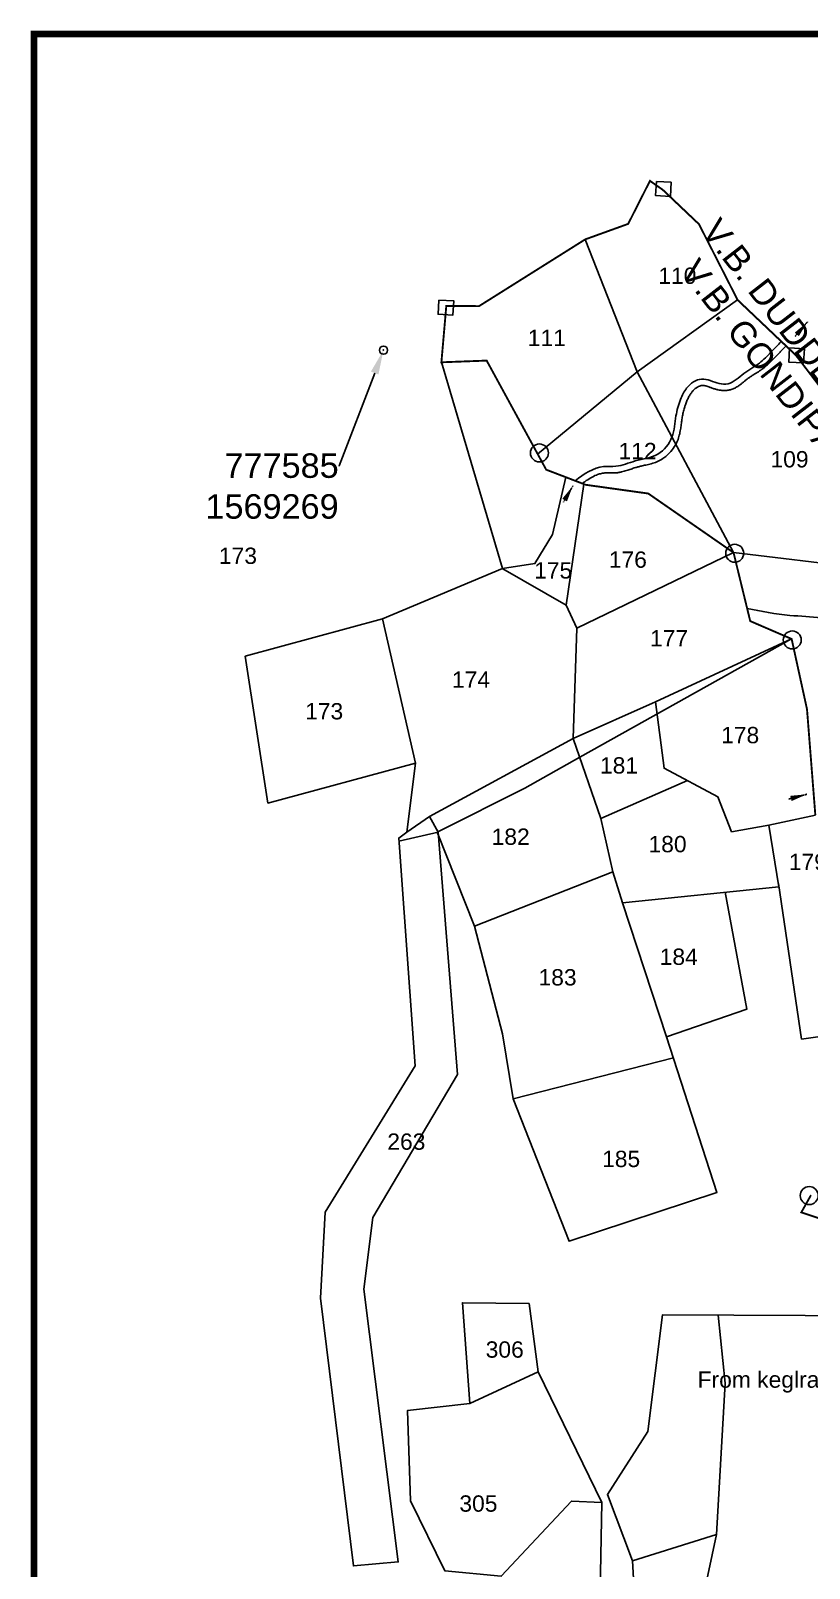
# Model space of a CAD drawing. Header units: feet. Extents: x 777153 to 781638, y 1563156 to 1569660.
# Drawn here: x 777153 to 778106, y 1567777 to 1569660 of the extents above; entities that cross this region are included whole.
import ezdxf
from ezdxf import colors
from ezdxf.entities.mleader import LeaderData, LeaderLine
from ezdxf.enums import TextEntityAlignment as Align
from ezdxf.math import Vec2, Vec3

# ---------------------------------------------------------------- set-up
doc = ezdxf.new("R2010")
doc.units = ezdxf.units.FT
doc.header["$MEASUREMENT"] = 0
doc.header["$PDMODE"] = 32
doc.header["$PDSIZE"] = 10
doc.linetypes.add('ACAD_ISO02W100', pattern=[15, 12, -3])
doc.linetypes.add('HIDDEN2', pattern=[0.1875, 0.125, -0.0625])
for name, color, linetype in [('CSMark', 72, 'Continuous'), ('PLOT', 7, 'Continuous'), ('PLOT NO', 7, 'Continuous'), ('STREAM', 4, 'Continuous'), ('VILLAGE STONES', 240, 'Continuous')]:
    doc.layers.add(name, color=color, linetype=linetype)
doc.layers.add('VILLAGE BOUNDRY', color=5, linetype='HIDDEN2', lineweight=100)
doc.styles.get("Standard").update_dxf_attribs({"font": 'arial.ttf'})
doc.dimstyles.get("Standard").update_dxf_attribs({"dimtxt": 0.18, "dimasz": 20, "dimexe": 0.18, "dimexo": 0.0625, "dimgap": 0.09, "dimtad": 0, "dimtih": 1, "dimtoh": 1, "dimdec": 4, "dimzin": 0, "dimdsep": 46, "dimtxsty": 'Standard', "dimcen": 0.09, "dimadec": 0, "dimazin": 0, "dimtfac": 1, "dimtdec": 4, "dimtofl": 0, "dimtmove": 0, "dimatfit": 3, "dimfxl": 1, "dimtolj": 1, "dimtzin": 0, "dimarcsym": 0})

msp = doc.modelspace()

# ---------------------------------------------------------------- linework, layer by layer
at = {"color": 1, "linetype": 'ByBlock', "lineweight": -2, "ltscale": 200}
msp.add_point((777585, 1569269), dxfattribs=at)
at = {"layer": 'CSMark', "color": 5, "const_width": 8}
msp.add_lwpolyline([(777157.3, 1569656.1), (781415.1, 1569656.1), (781415.1, 1563159.8), (777157.3, 1563159.8)], close=True, dxfattribs=at)
at = {"layer": 'PLOT', "lineweight": -2}
for points in [[(777831.9, 1569404.6), (777895.6, 1569242.4), (777773.7, 1569141.8)], [(777895.6, 1569242.4), (778018.5, 1569330.4)], [(777655.9, 1569254.1), (777730.8, 1569001.5), (777583.8, 1568940.1), (777415.9, 1568894.1), (777443.6, 1568714.3), (777624.3, 1568763.3), (777613.7, 1568678.6), (777603.7, 1568671.4), (777623.7, 1568392.6), (777513.7, 1568213.6), (777508.1, 1568108.2), (777548.3, 1567780.2), (777603, 1567785.1), (777560.8, 1568119.3), (777572, 1568206.8), (777675.8, 1568381.9), (777652, 1568678.9), (777604, 1568667.9)], [(777895.6, 1569242.4), (778013.5, 1569021)], [(777730.8, 1569001.5), (777770.4, 1569007.6), (777791.8, 1569043.3), (777808.3, 1569113.4)], [(777830.2, 1569105), (777808.7, 1568956.5)], [(777821.7, 1568928.7), (778013.5, 1569021)], [(778013.5, 1569021), (778169.8, 1569002.4), (778231.4, 1568994.9)], [(777730.9, 1569001.1), (777808.7, 1568956.5), (777821.7, 1568928.7), (777817.3, 1568793.5), (777851.2, 1568695.3), (777865.6, 1568630.3), (777877.4, 1568592.1), (777931.6, 1568428), (777993.1, 1568237.6), (777812.2, 1568177.8), (777743.7, 1568352.3), (777939.9, 1568402.2)], [(777624.3, 1568763.3), (777583.8, 1568940.1)], [(777652.5, 1568679.6), (777758.1, 1568732.5), (777825.3, 1568770.4), (778084.6, 1568915.3), (777917.9, 1568838.3), (777817.3, 1568793.5)], [(777917.9, 1568838.3), (777928.5, 1568757), (777994.1, 1568722.1), (778011, 1568679.2), (778056.6, 1568687.4), (778113.6, 1568699.6)], [(777641.4, 1568697.9), (777817.3, 1568793.5)], [(777851.2, 1568695.3), (777957.1, 1568741.8)], [(777613.7, 1568678.6), (777641.4, 1568697.9), (777652, 1568678.9)], [(777696.3, 1568563.5), (777650.8, 1568678.9)], [(777877.4, 1568592.1), (778069.1, 1568611.9), (778056.6, 1568687.4)], [(777865.6, 1568630.3), (777696.3, 1568563.5), (777730.5, 1568431.6), (777743.7, 1568352.3)], [(777931.6, 1568428), (778029.6, 1568461.8), (778003.2, 1568605.1)], [(778068.4, 1568615.8), (778096.7, 1568425.4), (778119.6, 1568428.6)], [(777779.9, 1567271.9), (777837.6, 1567358.7), (777772.7, 1567471), (777789.5, 1567626.5), (777847.4, 1567597.8), (777852.4, 1567857.7), (777815, 1567859.7), (777729.2, 1567767.5), (777660, 1567774.3), (777618.1, 1567859.8), (777614.6, 1567970.6), (777690.6, 1567978.9), (777774.5, 1568017.7), (777763.3, 1568101.4), (777681.6, 1568102.5), (777690.6, 1567978.9)], [(778188.3, 1568086.3), (777926.4, 1568087.6), (777908.4, 1567944.7), (777859.1, 1567867.6), (777889.8, 1567786.3), (777899.7, 1567612.1), (777848.6, 1567345.4), (777825.9, 1567306.6), (777779.9, 1567271.9), (777807, 1567214.3), (777835.1, 1567177.9), (777851.8, 1567213.6), (777872.3, 1567354.5), (777903.6, 1567428.9), (777907.4, 1567605.9), (777966.3, 1567694.3), (777992.6, 1567818.8), (777889.8, 1567786.3)], [(777992.6, 1567818.8), (778003.3, 1568004), (777994.7, 1568087.2)], [(777774.5, 1568017.7), (777852.4, 1567857.7)]]:
    msp.add_lwpolyline(points, dxfattribs=at)
at = {"layer": 'STREAM', "color": 4, "lineweight": -2}
for points in [[(777819.5, 1569109.1), (777854.4, 1569126.4), (777869.6, 1569126.8), (777893.1, 1569133.3), (777920.9, 1569141.7), (777938.1, 1569162.6), (777943, 1569188.4), (777948.6, 1569208.7), (777956.1, 1569222.5), (777974.4, 1569233.6), (777985, 1569231.7), (777995.9, 1569228.2), (778006.7, 1569227.9), (778026.1, 1569240.4), (778045.2, 1569253.2), (778059.3, 1569266.4), (778071.9, 1569279.7)], [(778030.2, 1568952.7), (778082.4, 1568944.2), (778121, 1568941), (778162.2, 1568933), (778179.7, 1568933.4), (778204.4, 1568941.2), (778231.5, 1568945.9), (778256.2, 1568950.2), (778292.2, 1568955.5), (778326.2, 1568951.7), (778377.6, 1568945.9), (778447.6, 1568942.6), (778503.2, 1568937.6), (778534.6, 1568929.1), (778604, 1568904.1), (778657.5, 1568888.4), (778697.6, 1568882.4)]]:
    msp.add_spline(points, degree=3, dxfattribs=at)
msp.add_open_spline([(777828.3, 1569105.7), (777829.4, 1569106.5), (777830.4, 1569107.2), (777833.9, 1569109.6), (777836.3, 1569111.2), (777841, 1569113.9), (777843.3, 1569115.1), (777847.2, 1569116.7), (777848.8, 1569117.3), (777851.3, 1569117.9), (777852.1, 1569118.1), (777853.5, 1569118.3), (777854.1, 1569118.4), (777855, 1569118.5), (777855.2, 1569118.5), (777855.8, 1569118.6), (777856.1, 1569118.6), (777857.1, 1569118.6), (777857.7, 1569118.7), (777859.6, 1569118.7), (777860.9, 1569118.7), (777863.6, 1569118.6), (777865.1, 1569118.6), (777867.2, 1569118.7), (777867.8, 1569118.7), (777869, 1569118.8), (777869.7, 1569118.8), (777871.1, 1569118.9), (777871.8, 1569119), (777873.8, 1569119.3), (777875.1, 1569119.6), (777878.5, 1569120.3), (777880.5, 1569120.9), (777884.4, 1569122.1), (777886.3, 1569122.8), (777889.9, 1569124), (777891.6, 1569124.6), (777894, 1569125.3), (777894.7, 1569125.5), (777896, 1569125.9), (777896.7, 1569126.1), (777898.7, 1569126.6), (777900.1, 1569126.9), (777903.6, 1569127.7), (777905.7, 1569128.2), (777910, 1569129.2), (777912.3, 1569129.7), (777916.8, 1569131.1), (777919, 1569132), (777922.4, 1569133.5), (777923.4, 1569134), (777924.9, 1569134.9), (777925.3, 1569135.1), (777926.2, 1569135.6), (777926.6, 1569135.9), (777927.8, 1569136.7), (777928.6, 1569137.2), (777930.9, 1569139), (777932.3, 1569140.3), (777935.8, 1569143.8), (777937.8, 1569146.1), (777941.3, 1569151), (777942.8, 1569153.7), (777944.6, 1569157.5), (777945.1, 1569158.6), (777946.4, 1569162.1), (777947, 1569164.4), (777948.1, 1569168.9), (777948.5, 1569171.1), (777949.2, 1569175.4), (777949.5, 1569177.6), (777950, 1569181.6), (777950.3, 1569183.6), (777950.7, 1569186), (777950.7, 1569186.5), (777951, 1569188), (777951.2, 1569189), (777951.5, 1569190.9), (777951.7, 1569191.8), (777952.4, 1569194.7), (777952.9, 1569196.6), (777953.8, 1569199.7), (777954.2, 1569201), (777954.9, 1569203), (777955.2, 1569203.8), (777955.8, 1569205.4), (777956.1, 1569206.2), (777956.7, 1569207.7), (777957, 1569208.4), (777958, 1569210.5), (777958.7, 1569211.9), (777960.2, 1569214.5), (777961, 1569215.7), (777962.2, 1569217.4), (777962.6, 1569217.8), (777963.3, 1569218.7), (777963.7, 1569219.2), (777965, 1569220.5), (777965.8, 1569221.3), (777967.6, 1569222.7), (777968.5, 1569223.3), (777970.3, 1569224.4), (777971.2, 1569224.8), (777972.6, 1569225.3), (777973.2, 1569225.5), (777974.1, 1569225.7), (777974.3, 1569225.7), (777974.6, 1569225.7), (777974.8, 1569225.7), (777975.1, 1569225.7), (777975.4, 1569225.8), (777976.2, 1569225.7), (777976.8, 1569225.7), (777978.2, 1569225.4), (777978.9, 1569225.3), (777980.5, 1569224.9), (777981.3, 1569224.6), (777983, 1569224.1), (777983.8, 1569223.8), (777985.9, 1569223), (777987.1, 1569222.6), (777989.8, 1569221.7), (777991.2, 1569221.2), (777993.2, 1569220.7), (777993.7, 1569220.6), (777995.4, 1569220.2), (777996.6, 1569220), (777999.5, 1569219.6), (778001.1, 1569219.5), (778004.5, 1569219.6), (778006.2, 1569219.7), (778008.3, 1569220.2), (778008.7, 1569220.3), (778009.6, 1569220.5), (778010, 1569220.6), (778011.3, 1569221), (778012.1, 1569221.3), (778014.3, 1569222.2), (778015.6, 1569222.8), (778018, 1569224.2), (778019.2, 1569225), (778021.4, 1569226.5), (778022.4, 1569227.3), (778024.4, 1569228.9), (778025.4, 1569229.7), (778027.2, 1569231.2), (778028.1, 1569231.9), (778029.3, 1569232.9), (778029.7, 1569233.2), (778030.3, 1569233.7), (778030.6, 1569233.9), (778031.3, 1569234.4), (778031.8, 1569234.8), (778032.8, 1569235.5), (778033.3, 1569235.8), (778034.8, 1569236.9), (778035.9, 1569237.6), (778038.8, 1569239.4), (778040.6, 1569240.5), (778044.4, 1569242.9), (778046.4, 1569244.2), (778048.7, 1569245.9), (778049.2, 1569246.3), (778050, 1569246.9), (778050.4, 1569247.2), (778051.1, 1569247.7), (778051.5, 1569248), (778052.6, 1569248.9), (778053.3, 1569249.5), (778055.4, 1569251.3), (778056.7, 1569252.6), (778059.1, 1569254.9), (778060.2, 1569256), (778062.4, 1569258.3), (778063.6, 1569259.5), (778065.3, 1569261.3), (778065.8, 1569261.8), (778066.9, 1569262.9), (778067.4, 1569263.5), (778069, 1569265.2), (778070.1, 1569266.3), (778073.2, 1569269.6), (778075.3, 1569271.8), (778077.5, 1569274.1), (778077.6, 1569274.2), (778077.6, 1569274.3)], degree=3, knots=[10.667282, 10.667282, 10.667282, 10.667282, 18.995338, 18.995338, 37.990677, 37.990677, 56.986015, 56.986015, 70.683695, 70.683695, 77.644671, 77.644671, 82.766241, 82.766241, 85.199356, 85.199356, 87.632472, 87.632472, 92.498703, 92.498703, 101.187344, 101.187344, 109.875985, 109.875985, 113.223305, 113.223305, 116.927499, 116.927499, 120.631693, 120.631693, 128.040081, 128.040081, 140.28572, 140.28572, 152.53136, 152.53136, 164.776999, 164.776999, 169.633478, 169.633478, 174.489957, 174.489957, 184.202915, 184.202915, 197.794597, 197.794597, 211.386279, 211.386279, 224.977961, 224.977961, 231.326211, 231.326211, 233.869707, 233.869707, 236.413204, 236.413204, 241.500197, 241.500197, 251.674183, 251.674183, 267.760859, 267.760859, 283.847536, 283.847536, 290.471279, 290.471279, 303.718766, 303.718766, 316.966253, 316.966253, 330.21374, 330.21374, 343.461227, 343.461227, 346.887066, 346.887066, 353.738742, 353.738742, 360.590418, 360.590418, 374.293771, 374.293771, 383.43541, 383.43541, 389.55162, 389.55162, 395.333555, 395.333555, 401.11549, 401.11549, 412.679361, 412.679361, 424.243231, 424.243231, 428.850809, 428.850809, 433.458386, 433.458386, 442.673541, 442.673541, 451.888695, 451.888695, 461.10385, 461.10385, 468.112054, 468.112054, 471.10982, 471.10982, 472.512556, 472.512556, 475.709861, 475.709861, 482.087168, 482.087168, 488.464475, 488.464475, 494.841782, 494.841782, 501.219089, 501.219089, 509.487918, 509.487918, 517.756746, 517.756746, 520.534027, 520.534027, 526.794306, 526.794306, 534.856967, 534.856967, 542.919627, 542.919627, 544.972322, 544.972322, 547.025017, 547.025017, 551.130406, 551.130406, 558.490283, 558.490283, 565.850161, 565.850161, 573.210038, 573.210038, 580.569915, 580.569915, 587.929793, 587.929793, 591.160309, 591.160309, 593.325794, 593.325794, 597.656765, 597.656765, 601.987737, 601.987737, 610.649679, 610.649679, 624.783942, 624.783942, 638.918205, 638.918205, 642.168989, 642.168989, 644.895777, 644.895777, 647.622564, 647.622564, 653.07614, 653.07614, 663.98329, 663.98329, 673.250495, 673.250495, 683.963296, 683.963296, 688.919219, 688.919219, 693.875141, 693.875141, 703.786986, 703.786986, 723.610676, 723.610676, 724.268213, 724.268213, 724.268213, 724.268213], dxfattribs=at)
at = {"layer": 'VILLAGE BOUNDRY', "linetype": 'ACAD_ISO02W100', "lineweight": -2}
for points in [[(778113.6, 1568699.6, 2.32, 2.32, 0), (778103.4, 1568829.3, 2.32, 2.32, 0), (778084.6, 1568915.3, 2.32, 2.32, 0), (778033.9, 1568937.2, 2.32, 2.32, 0), (778013.5, 1569021, 2.32, 2.32, 0), (777909.1, 1569093.4, 2.32, 2.32, 0), (777832.5, 1569104.1, 2.32, 2.32, 0), (777784.2, 1569122.6, 2.32, 2.32, 0), (777711.3, 1569256.2, 2.32, 2.32, 0), (777655.9, 1569254.1, 2.32, 2.32, 0), (777661.9, 1569323, 2.32, 2.32, 0), (777702, 1569322.9, 2.32, 2.32, 0), (777831.9, 1569404.6, 2.32, 2.32, 0), (777884.5, 1569423.6, 2.32, 2.32, 0), (777911.2, 1569476.3, 2.32, 2.32, 0), (777927, 1569465.2, 2.32, 2.32, 0), (777971.2, 1569423.2, 2.32, 2.32, 0), (778018.5, 1569330.4, 2.32, 2.32, 0), (778089.9, 1569262.6, 2.32, 2.32, 0), (778135, 1569203.6, 2.32, 2.32, 0)], [(778151.1, 1568194.8, 2.32, 2.32, 0), (778096.4, 1568213.1, 2.32, 2.32, 0), (778108.3, 1568234.3, 2.32, 2.32, 0)]]:
    msp.add_lwpolyline(points, format="xyseb", dxfattribs=at)
at = {"layer": 'VILLAGE STONES', "lineweight": -2}
for points in [[(777919, 1569475.6), (777937.1, 1569474.6), (777936.2, 1569457.2), (777918, 1569458.2)], [(777652.9, 1569330.3), (777671, 1569329.4), (777670.1, 1569312), (777651.9, 1569312.9)], [(778082, 1569271.7), (778100.2, 1569270.8), (778099.3, 1569253.4), (778081.1, 1569254.3)]]:
    msp.add_lwpolyline(points, close=True, dxfattribs=at)
for centre in [(777775.9, 1569143.1), (778014.9, 1569020.2), (778085.4, 1568914.1), (778106.1, 1568233.7)]:
    msp.add_circle(centre, 11, dxfattribs=at)

# ---------------------------------------------------------------- texts
at = {"layer": 'PLOT NO', "lineweight": -2}
for s, p in [('110', (777921.4, 1569350.1)), ('109', (778058.7, 1569125.4)), ('173', (777489.1, 1568816.8)), ('263', (777589.7, 1568289.8)), ('306', (777710.1, 1568035.2)), ('From keglra 6 Miles ', (777969.5, 1567998.4)), ('305', (777677.9, 1567846.6))]:
    msp.add_text(s, height=20, dxfattribs=at).set_placement(p)
for s, p in [('111', (777784.9, 1569284)), ('112', (777896, 1569145.4)), ('173', (777406.9, 1569017.2)), ('176', (777884.1, 1569012.5)), ('175', (777792.7, 1568999.3)), ('177', (777934.5, 1568916.2)), ('174', (777692.1, 1568865.5)), ('178', (778021.6, 1568797.6)), ('181', (777873.3, 1568760.5)), ('182', (777740.7, 1568673.2)), ('180', (777932.7, 1568664.1)), ('179', (778104.4, 1568642.3)), ('184', (777946.4, 1568526.2)), ('183', (777798.1, 1568501)), ('185', (777875.9, 1568278.6))]:
    msp.add_text(s, height=20, dxfattribs=at).set_placement(p, align=Align.MIDDLE_CENTER)
at = {"layer": 'VILLAGE BOUNDRY', "color": 3, "insert": (777974.1, 1569463), "char_height": 30.507, "width": 465.797, "attachment_point": 1, "rotation": 307.7937}
msp.add_mtext('\\pi37.589;V.B. DUDDEBANDA\\P\\pi60.823;V.B. GONDIPALLI', dxfattribs=at)

# ---------------------------------------------------------------- leaders
at = {"linetype": 'ByBlock', "lineweight": -2, "ltscale": 200}
ml = msp.add_multileader_mtext('Standard', dxfattribs=at)
ml.set_content('777585\\P1569269', color=256)
ml.set_leader_properties()
ml.build(insert=Vec2(0, 0))
ml.multileader.update_dxf_attribs({"dogleg_length": 0.36, "arrow_head_size": 30})
ctx = ml.context
ctx.base_point, ctx.char_height, ctx.arrow_head_size, ctx.landing_gap_size, ctx.plane_origin = Vec3(777373.3, 1569127.3), 30, 30, 0.09, Vec3(777136.6, 1569270.1)
ctx.text_align_type = 2
notes = []
notes.append((ctx, [(1, (1, 1, 0), (777530.6, 1569127.3), (-1, 0), 0.36, [(0, [(777585, 1569269)], 0, [])])]))
ctx.mtext.insert, ctx.mtext.alignment, ctx.mtext.flow_direction = Vec3(777530.2, 1569142.6), 3, 5
at = {"layer": 'VILLAGE BOUNDRY', "lineweight": -2}
for points in [[(778103.9, 1569303.5), (778088.8, 1569285.8)], [(777816.8, 1569102.7), (777805.2, 1569082.7)], [(778103.1, 1568725.1), (778080.7, 1568719.2)]]:
    msp.add_leader(points, dimstyle='Standard', override={"dimgap": 0.09, "dimtad": 0}, dxfattribs=at)
for ctx, leaders in notes:
    for number, flags, end, landing, length, lines in leaders:
        leader = LeaderData()
        leader.index, (leader.has_last_leader_line, leader.has_dogleg_vector, leader.attachment_direction) = number, flags
        leader.last_leader_point, leader.dogleg_vector, leader.dogleg_length = Vec3(end), Vec3(landing), length
        for number, points, colour, breaks in lines:
            line = LeaderLine()
            line.index, line.vertices, line.color, line.breaks = number, Vec3.list(points), colors.encode_raw_color(colour), breaks
            leader.lines.append(line)
        ctx.leaders.append(leader)

doc.saveas('drawing.dxf')
